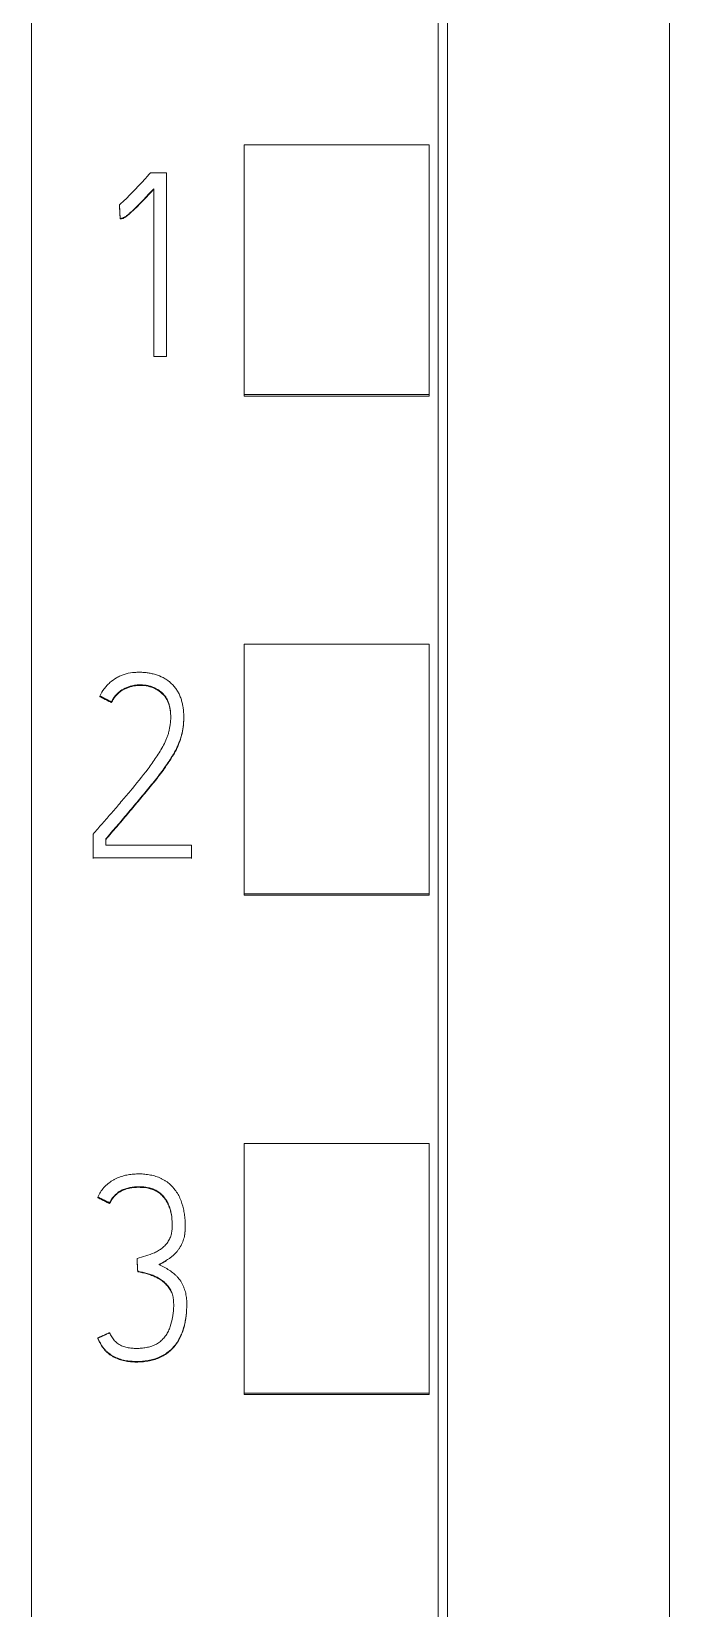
# Model space of a CAD drawing. Header units: millimetres. Extents: x 1359 to 3577, y 1336 to 3557.
# Drawn here: x 2611.17 to 2618.07, y 2962.39 to 2979.45 of the extents above; entities that cross this region are included whole.
import ezdxf

# ---------------------------------------------------------------- set-up
doc = ezdxf.new("R2010")
doc.units = ezdxf.units.MM
doc.layers.add('000-PI-Oprema', color=30, linetype='Continuous', lineweight=5)

msp = doc.modelspace()

# ---------------------------------------------------------------- linework, layer by layer
at = {"layer": '000-PI-Oprema', "color": 0, "linetype": 'ByBlock', "lineweight": 0}
for p, q in [((2611.171, 3041.237), (2611.171, 2927.819)), ((2615.571, 3038.956), (2615.571, 2930.141)), ((2613.471, 2975.522), (2613.471, 2978.224)), ((2615.471, 2978.224), (2613.471, 2978.224)), ((2615.471, 2975.522), (2615.471, 2978.224)), ((2612.632, 2977.922), (2612.458, 2977.922)), ((2612.632, 2975.934), (2612.632, 2977.922)), ((2612.494, 2977.75), (2612.494, 2975.934)), ((2612.122, 2977.577), (2612.122, 2977.57)), ((2612.13, 2977.429), (2612.13, 2977.423)), ((2612.494, 2975.934), (2612.632, 2975.934)), ((2613.471, 2975.506), (2613.471, 2975.522)), ((2615.471, 2975.522), (2613.471, 2975.522)), ((2615.471, 2975.506), (2615.471, 2975.522)), ((2615.471, 2975.506), (2613.471, 2975.506)), ((2613.471, 2970.12), (2613.471, 2972.822)), ((2615.471, 2972.822), (2613.471, 2972.822)), ((2615.471, 2970.12), (2615.471, 2972.822)), ((2611.911, 2972.261), (2611.911, 2972.255)), ((2612.036, 2972.197), (2612.036, 2972.191)), ((2612.818, 2972.029), (2612.818, 2972.035)), ((2611.836, 2970.765), (2611.836, 2970.51)), ((2611.975, 2970.648), (2611.975, 2970.715)), ((2612.901, 2970.648), (2611.975, 2970.648)), ((2612.901, 2970.51), (2612.901, 2970.648)), ((2611.836, 2970.51), (2611.836, 2970.504)), ((2611.836, 2970.51), (2612.901, 2970.51)), ((2612.901, 2970.51), (2612.901, 2970.504)), ((2613.471, 2970.106), (2613.471, 2970.12)), ((2615.471, 2970.12), (2613.471, 2970.12)), ((2615.471, 2970.106), (2613.471, 2970.106)), ((2615.471, 2970.106), (2615.471, 2970.12)), ((2613.471, 2964.719), (2613.471, 2967.42)), ((2615.471, 2967.42), (2613.471, 2967.42)), ((2615.471, 2964.719), (2615.471, 2967.42)), ((2611.887, 2966.841), (2611.887, 2966.835)), ((2612.015, 2966.778), (2612.015, 2966.771)), ((2612.833, 2966.523), (2612.833, 2966.529)), ((2612.312, 2966.176), (2612.312, 2966.17)), ((2612.32, 2966.038), (2612.32, 2966.031)), ((2612.85, 2965.67), (2612.85, 2965.676)), ((2611.887, 2965.314), (2611.887, 2965.308)), ((2613.471, 2964.706), (2613.471, 2964.719)), ((2615.471, 2964.719), (2613.471, 2964.719)), ((2615.471, 2964.706), (2613.471, 2964.706)), ((2615.471, 2964.706), (2615.471, 2964.719))]:
    msp.add_line(p, q, dxfattribs=at)
for points, knots in [([(2615.671, 3039.142), (2615.671, 3036.098), (2615.671, 3026.528), (2615.671, 3012.358), (2615.671, 2997.792), (2615.671, 2983.582), (2615.671, 2969.287), (2615.671, 2953.801), (2615.671, 2941.161), (2615.671, 2933.196), (2615.671, 2929.856)], [0, 0, 0, 0, 0.083934, 0.263736, 0.389889, 0.484142, 0.653794, 0.78188, 0.908517, 1, 1, 1, 1]), ([(2618.071, 3036.077), (2618.071, 3034.053), (2618.071, 3025.504), (2618.071, 3012.358), (2618.071, 2997.792), (2618.071, 2983.582), (2618.071, 2969.287), (2618.071, 2953.801), (2618.071, 2941.043), (2618.071, 2932.161), (2618.071, 2927.904), (2618.071, 2927.106)], [0, 0, 0, 0, 0.055935, 0.236292, 0.362833, 0.457376, 0.627551, 0.756032, 0.883059, 0.978086, 1, 1, 1, 1]), ([(2612.458, 2977.922), (2612.431, 2977.892), (2612.404, 2977.862), (2612.35, 2977.803), (2612.322, 2977.774), (2612.281, 2977.73), (2612.267, 2977.715), (2612.239, 2977.686), (2612.225, 2977.672), (2612.197, 2977.643), (2612.182, 2977.63), (2612.152, 2977.603), (2612.137, 2977.589), (2612.122, 2977.577)], [0, 0, 0, 0, 0.25, 0.25, 0.5, 0.5, 0.625, 0.625, 0.75, 0.75, 0.875, 0.875, 1, 1, 1, 1]), ([(2612.13, 2977.429), (2612.135, 2977.429), (2612.14, 2977.43), (2612.151, 2977.432), (2612.156, 2977.433), (2612.165, 2977.437), (2612.17, 2977.439), (2612.179, 2977.444), (2612.183, 2977.447), (2612.196, 2977.456), (2612.204, 2977.462), (2612.22, 2977.475), (2612.228, 2977.482), (2612.251, 2977.502), (2612.266, 2977.516), (2612.295, 2977.544), (2612.31, 2977.558), (2612.353, 2977.602), (2612.381, 2977.631), (2612.438, 2977.691), (2612.466, 2977.721), (2612.494, 2977.75)], [0, 0, 0, 0, 0.03125, 0.03125, 0.0625, 0.0625, 0.09375, 0.09375, 0.125, 0.125, 0.1875, 0.1875, 0.25, 0.25, 0.375, 0.375, 0.5, 0.5, 0.75, 0.75, 1, 1, 1, 1]), ([(2612.494, 2977.744), (2612.466, 2977.714), (2612.438, 2977.684), (2612.381, 2977.625), (2612.353, 2977.596), (2612.31, 2977.552), (2612.295, 2977.538), (2612.265, 2977.51), (2612.25, 2977.496), (2612.227, 2977.475), (2612.22, 2977.469), (2612.204, 2977.456), (2612.196, 2977.45), (2612.183, 2977.441), (2612.179, 2977.438), (2612.17, 2977.433), (2612.165, 2977.431), (2612.156, 2977.427), (2612.151, 2977.426), (2612.14, 2977.424), (2612.135, 2977.423), (2612.13, 2977.423)], [0, 0, 0, 0, 0.25, 0.25, 0.5, 0.5, 0.625, 0.625, 0.75, 0.75, 0.8125, 0.8125, 0.875, 0.875, 0.90625, 0.90625, 0.9375, 0.9375, 0.96875, 0.96875, 1, 1, 1, 1]), ([(2611.975, 2970.715), (2612.014, 2970.761), (2612.053, 2970.807), (2612.131, 2970.899), (2612.17, 2970.945), (2612.248, 2971.036), (2612.287, 2971.082), (2612.365, 2971.174), (2612.403, 2971.221), (2612.479, 2971.314), (2612.517, 2971.361), (2612.571, 2971.433), (2612.589, 2971.458), (2612.624, 2971.507), (2612.642, 2971.532), (2612.675, 2971.582), (2612.691, 2971.607), (2612.721, 2971.659), (2612.736, 2971.686), (2612.754, 2971.727), (2612.76, 2971.741), (2612.772, 2971.769), (2612.777, 2971.783), (2612.791, 2971.826), (2612.798, 2971.856), (2612.809, 2971.915), (2612.813, 2971.944), (2612.817, 2971.989), (2612.818, 2972.004), (2612.818, 2972.035), (2612.818, 2972.05), (2612.816, 2972.095), (2612.813, 2972.125), (2612.805, 2972.17), (2612.802, 2972.184), (2612.794, 2972.214), (2612.79, 2972.228), (2612.779, 2972.257), (2612.773, 2972.271), (2612.76, 2972.298), (2612.752, 2972.311), (2612.74, 2972.33), (2612.736, 2972.336), (2612.727, 2972.348), (2612.722, 2972.354), (2612.708, 2972.372), (2612.697, 2972.383), (2612.676, 2972.404), (2612.665, 2972.415), (2612.647, 2972.428), (2612.641, 2972.433), (2612.628, 2972.441), (2612.622, 2972.445), (2612.589, 2972.465), (2612.561, 2972.477), (2612.518, 2972.492), (2612.503, 2972.496), (2612.474, 2972.504), (2612.459, 2972.507), (2612.429, 2972.513), (2612.414, 2972.514), (2612.384, 2972.517), (2612.369, 2972.518), (2612.339, 2972.519), (2612.324, 2972.519), (2612.294, 2972.517), (2612.278, 2972.516), (2612.233, 2972.511), (2612.203, 2972.505), (2612.16, 2972.491), (2612.146, 2972.486), (2612.125, 2972.477), (2612.118, 2972.473), (2612.105, 2972.466), (2612.098, 2972.463), (2612.065, 2972.444), (2612.041, 2972.426), (2612.007, 2972.396), (2611.996, 2972.385), (2611.976, 2972.363), (2611.966, 2972.351), (2611.939, 2972.315), (2611.924, 2972.289), (2611.911, 2972.261)], [0, 0, 0, 0, 0.0625, 0.0625, 0.125, 0.125, 0.1875, 0.1875, 0.25, 0.25, 0.3125, 0.3125, 0.34375, 0.34375, 0.375, 0.375, 0.40625, 0.40625, 0.4375, 0.4375, 0.453125, 0.453125, 0.46875, 0.46875, 0.5, 0.5, 0.53125, 0.53125, 0.546875, 0.546875, 0.5625, 0.5625, 0.59375, 0.59375, 0.609375, 0.609375, 0.625, 0.625, 0.640625, 0.640625, 0.65625, 0.65625, 0.664063, 0.664063, 0.671875, 0.671875, 0.6875, 0.6875, 0.703125, 0.703125, 0.710938, 0.710938, 0.71875, 0.71875, 0.75, 0.75, 0.765625, 0.765625, 0.78125, 0.78125, 0.796875, 0.796875, 0.8125, 0.8125, 0.828125, 0.828125, 0.84375, 0.84375, 0.875, 0.875, 0.890625, 0.890625, 0.898438, 0.898438, 0.90625, 0.90625, 0.9375, 0.9375, 0.953125, 0.953125, 0.96875, 0.96875, 1, 1, 1, 1]), ([(2612.036, 2972.197), (2612.047, 2972.221), (2612.061, 2972.243), (2612.085, 2972.273), (2612.094, 2972.282), (2612.112, 2972.301), (2612.122, 2972.309), (2612.154, 2972.332), (2612.176, 2972.344), (2612.225, 2972.364), (2612.25, 2972.371), (2612.288, 2972.378), (2612.301, 2972.38), (2612.326, 2972.382), (2612.34, 2972.383), (2612.379, 2972.382), (2612.404, 2972.38), (2612.442, 2972.371), (2612.455, 2972.368), (2612.479, 2972.359), (2612.491, 2972.354), (2612.526, 2972.338), (2612.548, 2972.324), (2612.579, 2972.3), (2612.588, 2972.291), (2612.606, 2972.272), (2612.614, 2972.262), (2612.626, 2972.246), (2612.629, 2972.24), (2612.636, 2972.229), (2612.645, 2972.212), (2612.652, 2972.194), (2612.66, 2972.169), (2612.663, 2972.156), (2612.669, 2972.131), (2612.671, 2972.118), (2612.674, 2972.093), (2612.675, 2972.08), (2612.677, 2972.054), (2612.677, 2972.041), (2612.677, 2972.015), (2612.676, 2972.002), (2612.674, 2971.976), (2612.673, 2971.963), (2612.668, 2971.925), (2612.663, 2971.899), (2612.653, 2971.862), (2612.65, 2971.85), (2612.641, 2971.825), (2612.637, 2971.813), (2612.622, 2971.777), (2612.611, 2971.754), (2612.587, 2971.708), (2612.574, 2971.686), (2612.548, 2971.642), (2612.534, 2971.621), (2612.491, 2971.557), (2612.462, 2971.515), (2612.369, 2971.391), (2612.304, 2971.312), (2612.205, 2971.193), (2612.172, 2971.154), (2612.105, 2971.076), (2612.072, 2971.037), (2612.004, 2970.959), (2611.971, 2970.92), (2611.903, 2970.842), (2611.87, 2970.804), (2611.836, 2970.765)], [0, 0, 0, 0, 0.03125, 0.03125, 0.046875, 0.046875, 0.0625, 0.0625, 0.09375, 0.09375, 0.125, 0.125, 0.140625, 0.140625, 0.15625, 0.15625, 0.1875, 0.1875, 0.203125, 0.203125, 0.21875, 0.21875, 0.25, 0.25, 0.265625, 0.265625, 0.28125, 0.28125, 0.289062, 0.289062, 0.296875, 0.3125, 0.3125, 0.328125, 0.328125, 0.34375, 0.34375, 0.359375, 0.359375, 0.375, 0.375, 0.390625, 0.390625, 0.40625, 0.40625, 0.4375, 0.4375, 0.453125, 0.453125, 0.46875, 0.46875, 0.5, 0.5, 0.53125, 0.53125, 0.5625, 0.5625, 0.625, 0.625, 0.75, 0.75, 0.8125, 0.8125, 0.875, 0.875, 0.9375, 0.9375, 1, 1, 1, 1]), ([(2612.677, 2972.026), (2612.677, 2972.036), (2612.677, 2972.047), (2612.675, 2972.07), (2612.674, 2972.083), (2612.671, 2972.108), (2612.669, 2972.121), (2612.664, 2972.147), (2612.661, 2972.16), (2612.653, 2972.184), (2612.649, 2972.196), (2612.64, 2972.214), (2612.637, 2972.22), (2612.631, 2972.231), (2612.627, 2972.237), (2612.609, 2972.264), (2612.591, 2972.283), (2612.566, 2972.304), (2612.561, 2972.308), (2612.55, 2972.315), (2612.534, 2972.326), (2612.506, 2972.342), (2612.482, 2972.352), (2612.457, 2972.361), (2612.444, 2972.364), (2612.406, 2972.373), (2612.381, 2972.376), (2612.328, 2972.377), (2612.289, 2972.373), (2612.251, 2972.365), (2612.226, 2972.357), (2612.214, 2972.353), (2612.19, 2972.343), (2612.178, 2972.338), (2612.155, 2972.325), (2612.144, 2972.319), (2612.112, 2972.295), (2612.094, 2972.277), (2612.069, 2972.247), (2612.062, 2972.236), (2612.048, 2972.214), (2612.042, 2972.203), (2612.036, 2972.191)], [0, 0, 0, 0, 0.034384, 0.034384, 0.076368, 0.076368, 0.118351, 0.118351, 0.160334, 0.160334, 0.202317, 0.202317, 0.223309, 0.223309, 0.244301, 0.244301, 0.328267, 0.328267, 0.349259, 0.349259, 0.370251, 0.412234, 0.454217, 0.454217, 0.496201, 0.496201, 0.580167, 0.580167, 0.664134, 0.706117, 0.706117, 0.7481, 0.7481, 0.790084, 0.790084, 0.832067, 0.832067, 0.916033, 0.916033, 0.958017, 0.958017, 1, 1, 1, 1]), ([(2612.818, 2972.028), (2612.818, 2972.023), (2612.818, 2972.017), (2612.818, 2971.996), (2612.817, 2971.981), (2612.813, 2971.936), (2612.809, 2971.906), (2612.798, 2971.847), (2612.79, 2971.818), (2612.776, 2971.775), (2612.771, 2971.761), (2612.76, 2971.732), (2612.754, 2971.719), (2612.735, 2971.677), (2612.72, 2971.651), (2612.69, 2971.599), (2612.674, 2971.574), (2612.641, 2971.524), (2612.624, 2971.499), (2612.589, 2971.451), (2612.571, 2971.426), (2612.516, 2971.355), (2612.479, 2971.307), (2612.403, 2971.214), (2612.364, 2971.168), (2612.287, 2971.075), (2612.248, 2971.03), (2612.17, 2970.938), (2612.131, 2970.892), (2612.053, 2970.8), (2612.014, 2970.755), (2611.975, 2970.709)], [0, 0, 0, 0, 0.010377, 0.010377, 0.038652, 0.038652, 0.095202, 0.095202, 0.151752, 0.151752, 0.180027, 0.180027, 0.208302, 0.208302, 0.264851, 0.264851, 0.321401, 0.321401, 0.377951, 0.377951, 0.434501, 0.434501, 0.547601, 0.547601, 0.660701, 0.660701, 0.7738, 0.7738, 0.8869, 0.8869, 1, 1, 1, 1]), ([(2611.887, 2966.841), (2611.896, 2966.86), (2611.915, 2966.895), (2611.94, 2966.927), (2611.96, 2966.95), (2611.967, 2966.957), (2611.982, 2966.971), (2611.99, 2966.978), (2612.013, 2966.997), (2612.029, 2967.009), (2612.055, 2967.025), (2612.064, 2967.03), (2612.082, 2967.039), (2612.091, 2967.043), (2612.119, 2967.056), (2612.138, 2967.063), (2612.167, 2967.071), (2612.177, 2967.074), (2612.196, 2967.078), (2612.206, 2967.08), (2612.236, 2967.085), (2612.276, 2967.09), (2612.316, 2967.091), (2612.357, 2967.091), (2612.377, 2967.09), (2612.417, 2967.086), (2612.437, 2967.083), (2612.477, 2967.075), (2612.496, 2967.071), (2612.535, 2967.058), (2612.553, 2967.051), (2612.581, 2967.038), (2612.59, 2967.033), (2612.608, 2967.023), (2612.616, 2967.018), (2612.641, 2967.001), (2612.657, 2966.989), (2612.679, 2966.969), (2612.686, 2966.962), (2612.7, 2966.947), (2612.707, 2966.939), (2612.739, 2966.9), (2612.76, 2966.866), (2612.794, 2966.792), (2612.805, 2966.753), (2612.819, 2966.695), (2612.822, 2966.675), (2612.828, 2966.635), (2612.83, 2966.615), (2612.833, 2966.575), (2612.833, 2966.555), (2612.833, 2966.515), (2612.833, 2966.494), (2612.83, 2966.454), (2612.828, 2966.434), (2612.82, 2966.394), (2612.814, 2966.375), (2612.8, 2966.338), (2612.791, 2966.319), (2612.775, 2966.293), (2612.77, 2966.285), (2612.758, 2966.268), (2612.752, 2966.26), (2612.733, 2966.237), (2612.718, 2966.223), (2612.696, 2966.203), (2612.688, 2966.196), (2612.672, 2966.184), (2612.664, 2966.178), (2612.638, 2966.161), (2612.621, 2966.151), (2612.586, 2966.131), (2612.569, 2966.121), (2612.55, 2966.112)], [0, 0, 0, 0, 0.03125, 0.0625, 0.0625, 0.078125, 0.078125, 0.09375, 0.09375, 0.125, 0.125, 0.140625, 0.140625, 0.15625, 0.15625, 0.1875, 0.1875, 0.203125, 0.203125, 0.21875, 0.21875, 0.25, 0.28125, 0.28125, 0.3125, 0.3125, 0.34375, 0.34375, 0.375, 0.375, 0.40625, 0.40625, 0.421875, 0.421875, 0.4375, 0.4375, 0.46875, 0.46875, 0.484375, 0.484375, 0.5, 0.5, 0.5625, 0.5625, 0.625, 0.625, 0.65625, 0.65625, 0.6875, 0.6875, 0.71875, 0.71875, 0.75, 0.75, 0.78125, 0.78125, 0.8125, 0.8125, 0.84375, 0.84375, 0.859375, 0.859375, 0.875, 0.875, 0.90625, 0.90625, 0.921875, 0.921875, 0.9375, 0.9375, 0.96875, 0.96875, 1, 1, 1, 1]), ([(2612.312, 2966.176), (2612.344, 2966.185), (2612.375, 2966.195), (2612.438, 2966.215), (2612.469, 2966.225), (2612.515, 2966.245), (2612.529, 2966.253), (2612.558, 2966.27), (2612.571, 2966.279), (2612.591, 2966.294), (2612.597, 2966.3), (2612.609, 2966.311), (2612.615, 2966.317), (2612.632, 2966.335), (2612.642, 2966.348), (2612.655, 2966.369), (2612.659, 2966.376), (2612.667, 2966.391), (2612.67, 2966.398), (2612.679, 2966.422), (2612.683, 2966.438), (2612.689, 2966.47), (2612.691, 2966.487), (2612.692, 2966.52), (2612.692, 2966.536), (2612.692, 2966.585), (2612.689, 2966.618), (2612.681, 2966.667), (2612.678, 2966.683), (2612.672, 2966.707), (2612.669, 2966.715), (2612.664, 2966.731), (2612.661, 2966.739), (2612.652, 2966.762), (2612.645, 2966.777), (2612.628, 2966.806), (2612.619, 2966.82), (2612.599, 2966.846), (2612.588, 2966.859), (2612.57, 2966.876), (2612.564, 2966.881), (2612.551, 2966.891), (2612.544, 2966.896), (2612.523, 2966.91), (2612.508, 2966.918), (2612.478, 2966.93), (2612.462, 2966.935), (2612.429, 2966.943), (2612.413, 2966.946), (2612.38, 2966.95), (2612.364, 2966.952), (2612.331, 2966.952), (2612.314, 2966.952), (2612.281, 2966.95), (2612.264, 2966.948), (2612.231, 2966.943), (2612.215, 2966.94), (2612.191, 2966.932), (2612.183, 2966.93), (2612.168, 2966.924), (2612.16, 2966.921), (2612.145, 2966.914), (2612.137, 2966.91), (2612.123, 2966.901), (2612.116, 2966.897), (2612.096, 2966.882), (2612.083, 2966.871), (2612.06, 2966.847), (2612.05, 2966.834), (2612.031, 2966.807), (2612.023, 2966.792), (2612.015, 2966.778)], [0, 0, 0, 0, 0.0625, 0.0625, 0.125, 0.125, 0.15625, 0.15625, 0.1875, 0.1875, 0.203125, 0.203125, 0.21875, 0.21875, 0.25, 0.25, 0.265625, 0.265625, 0.28125, 0.28125, 0.3125, 0.3125, 0.34375, 0.34375, 0.375, 0.375, 0.4375, 0.4375, 0.46875, 0.46875, 0.484375, 0.484375, 0.5, 0.5, 0.53125, 0.53125, 0.5625, 0.5625, 0.59375, 0.59375, 0.609375, 0.609375, 0.625, 0.625, 0.65625, 0.65625, 0.6875, 0.6875, 0.71875, 0.71875, 0.75, 0.75, 0.78125, 0.78125, 0.8125, 0.8125, 0.84375, 0.84375, 0.859375, 0.859375, 0.875, 0.875, 0.890625, 0.890625, 0.90625, 0.90625, 0.9375, 0.9375, 0.96875, 0.96875, 1, 1, 1, 1]), ([(2612.015, 2966.771), (2612.023, 2966.786), (2612.031, 2966.8), (2612.049, 2966.828), (2612.059, 2966.84), (2612.077, 2966.858), (2612.083, 2966.864), (2612.095, 2966.875), (2612.102, 2966.88), (2612.115, 2966.89), (2612.122, 2966.894), (2612.136, 2966.903), (2612.143, 2966.907), (2612.166, 2966.917), (2612.181, 2966.923), (2612.213, 2966.933), (2612.229, 2966.936), (2612.262, 2966.942), (2612.278, 2966.943), (2612.311, 2966.946), (2612.328, 2966.946), (2612.378, 2966.945), (2612.411, 2966.942), (2612.451, 2966.932), (2612.459, 2966.93), (2612.475, 2966.925), (2612.483, 2966.922), (2612.506, 2966.913), (2612.52, 2966.905), (2612.542, 2966.892), (2612.548, 2966.887), (2612.562, 2966.877), (2612.568, 2966.871), (2612.586, 2966.855), (2612.597, 2966.842), (2612.613, 2966.823), (2612.617, 2966.816), (2612.627, 2966.802), (2612.64, 2966.781), (2612.651, 2966.759), (2612.663, 2966.728), (2612.668, 2966.712), (2612.677, 2966.682), (2612.68, 2966.669), (2612.682, 2966.655)], [0, 0, 0, 0, 0.055991, 0.055991, 0.111982, 0.111982, 0.139978, 0.139978, 0.167973, 0.167973, 0.195969, 0.195969, 0.223964, 0.223964, 0.279955, 0.279955, 0.335946, 0.335946, 0.391937, 0.391937, 0.447928, 0.447928, 0.55991, 0.55991, 0.587906, 0.587906, 0.615901, 0.615901, 0.671892, 0.671892, 0.699888, 0.699888, 0.727884, 0.727884, 0.783875, 0.783875, 0.81187, 0.81187, 0.839866, 0.895857, 0.895857, 0.951848, 0.951848, 1, 1, 1, 1]), ([(2612.828, 2966.43), (2612.829, 2966.442), (2612.831, 2966.454), (2612.833, 2966.485), (2612.833, 2966.504), (2612.833, 2966.522)], [0, 0, 0, 0, 0.4, 0.4, 1, 1, 1, 1]), ([(2612.55, 2966.106), (2612.568, 2966.115), (2612.586, 2966.125), (2612.612, 2966.139), (2612.62, 2966.144), (2612.628, 2966.149)], [0, 0, 0, 0, 0.680967, 0.680967, 1, 1, 1, 1]), ([(2612.55, 2966.112), (2612.569, 2966.103), (2612.588, 2966.093), (2612.624, 2966.071), (2612.642, 2966.061), (2612.677, 2966.038), (2612.694, 2966.025), (2612.719, 2966.005), (2612.727, 2965.998), (2612.742, 2965.983), (2612.749, 2965.976), (2612.77, 2965.952), (2612.782, 2965.935), (2612.798, 2965.907), (2612.803, 2965.898), (2612.812, 2965.879), (2612.816, 2965.869), (2612.828, 2965.84), (2612.834, 2965.82), (2612.841, 2965.789), (2612.843, 2965.778), (2612.846, 2965.757), (2612.847, 2965.747), (2612.85, 2965.716), (2612.85, 2965.695), (2612.85, 2965.653), (2612.849, 2965.632), (2612.847, 2965.59), (2612.845, 2965.569), (2612.839, 2965.527), (2612.836, 2965.506), (2612.823, 2965.445), (2612.812, 2965.405), (2612.793, 2965.356), (2612.788, 2965.347), (2612.779, 2965.328), (2612.775, 2965.318), (2612.759, 2965.29), (2612.748, 2965.272), (2612.724, 2965.238), (2612.71, 2965.222), (2612.688, 2965.199), (2612.68, 2965.192), (2612.665, 2965.178), (2612.657, 2965.171), (2612.632, 2965.151), (2612.614, 2965.14), (2612.587, 2965.124), (2612.577, 2965.119), (2612.558, 2965.11), (2612.548, 2965.106), (2612.499, 2965.086), (2612.458, 2965.076), (2612.396, 2965.067), (2612.375, 2965.064), (2612.333, 2965.062), (2612.311, 2965.062), (2612.269, 2965.062), (2612.248, 2965.064), (2612.217, 2965.067), (2612.206, 2965.068), (2612.185, 2965.072), (2612.175, 2965.074), (2612.144, 2965.081), (2612.124, 2965.088), (2612.094, 2965.1), (2612.085, 2965.104), (2612.066, 2965.113), (2612.056, 2965.118), (2612.029, 2965.134), (2612.011, 2965.146), (2611.987, 2965.167), (2611.98, 2965.174), (2611.965, 2965.189), (2611.958, 2965.197), (2611.938, 2965.222), (2611.927, 2965.24), (2611.906, 2965.276), (2611.896, 2965.295), (2611.887, 2965.314)], [0, 0, 0, 0, 0.03125, 0.03125, 0.0625, 0.0625, 0.09375, 0.09375, 0.109375, 0.109375, 0.125, 0.125, 0.15625, 0.15625, 0.171875, 0.171875, 0.1875, 0.1875, 0.21875, 0.21875, 0.234375, 0.234375, 0.25, 0.25, 0.28125, 0.28125, 0.3125, 0.3125, 0.34375, 0.34375, 0.375, 0.375, 0.4375, 0.4375, 0.453125, 0.453125, 0.46875, 0.46875, 0.5, 0.5, 0.53125, 0.53125, 0.546875, 0.546875, 0.5625, 0.5625, 0.59375, 0.59375, 0.609375, 0.609375, 0.625, 0.625, 0.6875, 0.6875, 0.71875, 0.71875, 0.75, 0.75, 0.78125, 0.78125, 0.796875, 0.796875, 0.8125, 0.8125, 0.84375, 0.84375, 0.859375, 0.859375, 0.875, 0.875, 0.90625, 0.90625, 0.921875, 0.921875, 0.9375, 0.9375, 0.96875, 0.96875, 1, 1, 1, 1]), ([(2612.015, 2965.372), (2612.022, 2965.356), (2612.03, 2965.341), (2612.048, 2965.312), (2612.059, 2965.298), (2612.076, 2965.279), (2612.083, 2965.273), (2612.096, 2965.261), (2612.102, 2965.256), (2612.117, 2965.246), (2612.124, 2965.242), (2612.14, 2965.234), (2612.148, 2965.23), (2612.172, 2965.221), (2612.188, 2965.216), (2612.222, 2965.209), (2612.24, 2965.207), (2612.274, 2965.204), (2612.291, 2965.203), (2612.326, 2965.203), (2612.343, 2965.204), (2612.377, 2965.207), (2612.394, 2965.209), (2612.42, 2965.214), (2612.429, 2965.216), (2612.445, 2965.22), (2612.454, 2965.222), (2612.478, 2965.23), (2612.495, 2965.237), (2612.518, 2965.248), (2612.526, 2965.252), (2612.54, 2965.261), (2612.548, 2965.266), (2612.569, 2965.281), (2612.581, 2965.293), (2612.605, 2965.318), (2612.616, 2965.331), (2612.636, 2965.36), (2612.644, 2965.375), (2612.659, 2965.407), (2612.666, 2965.423), (2612.683, 2965.472), (2612.69, 2965.506), (2612.699, 2965.556), (2612.702, 2965.574), (2612.706, 2965.608), (2612.707, 2965.625), (2612.709, 2965.66), (2612.709, 2965.677), (2612.708, 2965.703), (2612.708, 2965.712), (2612.707, 2965.729), (2612.706, 2965.738), (2612.702, 2965.763), (2612.698, 2965.78), (2612.689, 2965.804), (2612.686, 2965.812), (2612.679, 2965.828), (2612.675, 2965.836), (2612.661, 2965.858), (2612.651, 2965.872), (2612.629, 2965.899), (2612.617, 2965.911), (2612.591, 2965.934), (2612.577, 2965.944), (2612.548, 2965.963), (2612.533, 2965.971), (2612.502, 2965.987), (2612.486, 2965.993), (2612.454, 2966.005), (2612.437, 2966.01), (2612.388, 2966.024), (2612.354, 2966.032), (2612.32, 2966.038)], [0, 0, 0, 0, 0.03125, 0.03125, 0.0625, 0.0625, 0.078125, 0.078125, 0.09375, 0.09375, 0.109375, 0.109375, 0.125, 0.125, 0.15625, 0.15625, 0.1875, 0.1875, 0.21875, 0.21875, 0.25, 0.25, 0.28125, 0.28125, 0.296875, 0.296875, 0.3125, 0.3125, 0.34375, 0.34375, 0.359375, 0.359375, 0.375, 0.375, 0.40625, 0.40625, 0.4375, 0.4375, 0.46875, 0.46875, 0.5, 0.5, 0.5625, 0.5625, 0.59375, 0.59375, 0.625, 0.625, 0.65625, 0.65625, 0.671875, 0.671875, 0.6875, 0.6875, 0.71875, 0.71875, 0.734375, 0.734375, 0.75, 0.75, 0.78125, 0.78125, 0.8125, 0.8125, 0.84375, 0.84375, 0.875, 0.875, 0.90625, 0.90625, 0.9375, 0.9375, 1, 1, 1, 1]), ([(2612.32, 2966.031), (2612.354, 2966.026), (2612.388, 2966.018), (2612.437, 2966.004), (2612.454, 2965.999), (2612.486, 2965.987), (2612.502, 2965.98), (2612.525, 2965.969), (2612.533, 2965.965), (2612.548, 2965.956), (2612.555, 2965.952), (2612.577, 2965.938), (2612.591, 2965.928), (2612.611, 2965.911), (2612.617, 2965.905), (2612.629, 2965.892), (2612.635, 2965.886), (2612.652, 2965.866), (2612.662, 2965.852), (2612.675, 2965.83), (2612.679, 2965.822), (2612.683, 2965.814), (2612.683, 2965.813), (2612.683, 2965.813)], [0, 0, 0, 0, 0.234563, 0.234563, 0.351844, 0.351844, 0.469126, 0.469126, 0.527766, 0.527766, 0.586407, 0.586407, 0.703689, 0.703689, 0.762329, 0.762329, 0.82097, 0.82097, 0.938251, 0.938251, 0.996892, 0.996892, 1, 1, 1, 1]), ([(2611.887, 2965.308), (2611.896, 2965.288), (2611.906, 2965.27), (2611.927, 2965.233), (2611.938, 2965.216), (2611.958, 2965.191), (2611.965, 2965.183), (2611.979, 2965.168), (2611.987, 2965.161), (2612.011, 2965.14), (2612.028, 2965.128), (2612.056, 2965.112), (2612.065, 2965.107), (2612.084, 2965.098), (2612.094, 2965.094), (2612.123, 2965.082), (2612.143, 2965.076), (2612.184, 2965.066), (2612.205, 2965.062), (2612.247, 2965.058), (2612.268, 2965.056), (2612.31, 2965.055), (2612.33, 2965.056), (2612.372, 2965.058), (2612.393, 2965.06), (2612.425, 2965.065), (2612.435, 2965.066), (2612.456, 2965.071), (2612.466, 2965.073), (2612.497, 2965.081), (2612.517, 2965.087), (2612.546, 2965.099), (2612.556, 2965.103), (2612.575, 2965.112), (2612.584, 2965.117), (2612.612, 2965.132), (2612.629, 2965.144), (2612.662, 2965.169), (2612.678, 2965.183), (2612.707, 2965.213), (2612.721, 2965.229), (2612.746, 2965.263), (2612.758, 2965.281), (2612.773, 2965.308), (2612.778, 2965.318), (2612.787, 2965.337), (2612.791, 2965.347), (2612.811, 2965.395), (2612.823, 2965.436), (2612.835, 2965.497), (2612.839, 2965.518), (2612.844, 2965.559), (2612.846, 2965.58), (2612.848, 2965.604), (2612.848, 2965.608), (2612.848, 2965.611)], [0, 0, 0, 0, 0.045146, 0.045146, 0.090291, 0.090291, 0.112864, 0.112864, 0.135437, 0.135437, 0.180583, 0.180583, 0.203156, 0.203156, 0.225729, 0.225729, 0.270874, 0.270874, 0.31602, 0.31602, 0.361166, 0.361166, 0.406311, 0.406311, 0.451457, 0.451457, 0.47403, 0.47403, 0.496603, 0.496603, 0.541748, 0.541748, 0.564321, 0.564321, 0.586894, 0.586894, 0.63204, 0.63204, 0.677186, 0.677186, 0.722331, 0.722331, 0.767477, 0.767477, 0.79005, 0.79005, 0.812623, 0.812623, 0.902914, 0.902914, 0.94806, 0.94806, 0.993206, 0.993206, 1, 1, 1, 1])]:
    msp.add_open_spline(points, degree=3, knots=knots, dxfattribs=at)
for points, weights in [([(2612.122, 2977.577), (2612.126, 2977.503), (2612.13, 2977.429)], [0.499999983833, 0.500000016167, 0.499999983833]), ([(2612.13, 2977.423), (2612.126, 2977.497), (2612.122, 2977.57)], [0.499999983692, 0.500000016308, 0.499999983692]), ([(2611.911, 2972.261), (2611.973, 2972.229), (2612.036, 2972.197)], [0.500000034111, 0.499999965889, 0.500000034111]), ([(2612.036, 2972.191), (2611.973, 2972.223), (2611.911, 2972.255)], [0.500000252145, 0.499999747855, 0.500000252145]), ([(2612.015, 2966.778), (2611.951, 2966.809), (2611.887, 2966.841)], [0.499999930142, 0.500000069858, 0.499999930142]), ([(2611.887, 2966.835), (2611.951, 2966.803), (2612.015, 2966.771)], [0.499999864443, 0.500000135557, 0.499999864443]), ([(2612.32, 2966.038), (2612.316, 2966.107), (2612.312, 2966.176)], [0.500000030996, 0.499999969004, 0.500000030996]), ([(2612.312, 2966.17), (2612.316, 2966.101), (2612.32, 2966.031)], [0.499999996594, 0.500000003406, 0.499999996594]), ([(2611.887, 2965.314), (2611.951, 2965.343), (2612.015, 2965.372)], [0.500000149421, 0.499999850579, 0.500000149421])]:
    msp.add_rational_spline(points, weights, degree=2, dxfattribs=at)

doc.saveas('drawing.dxf')
